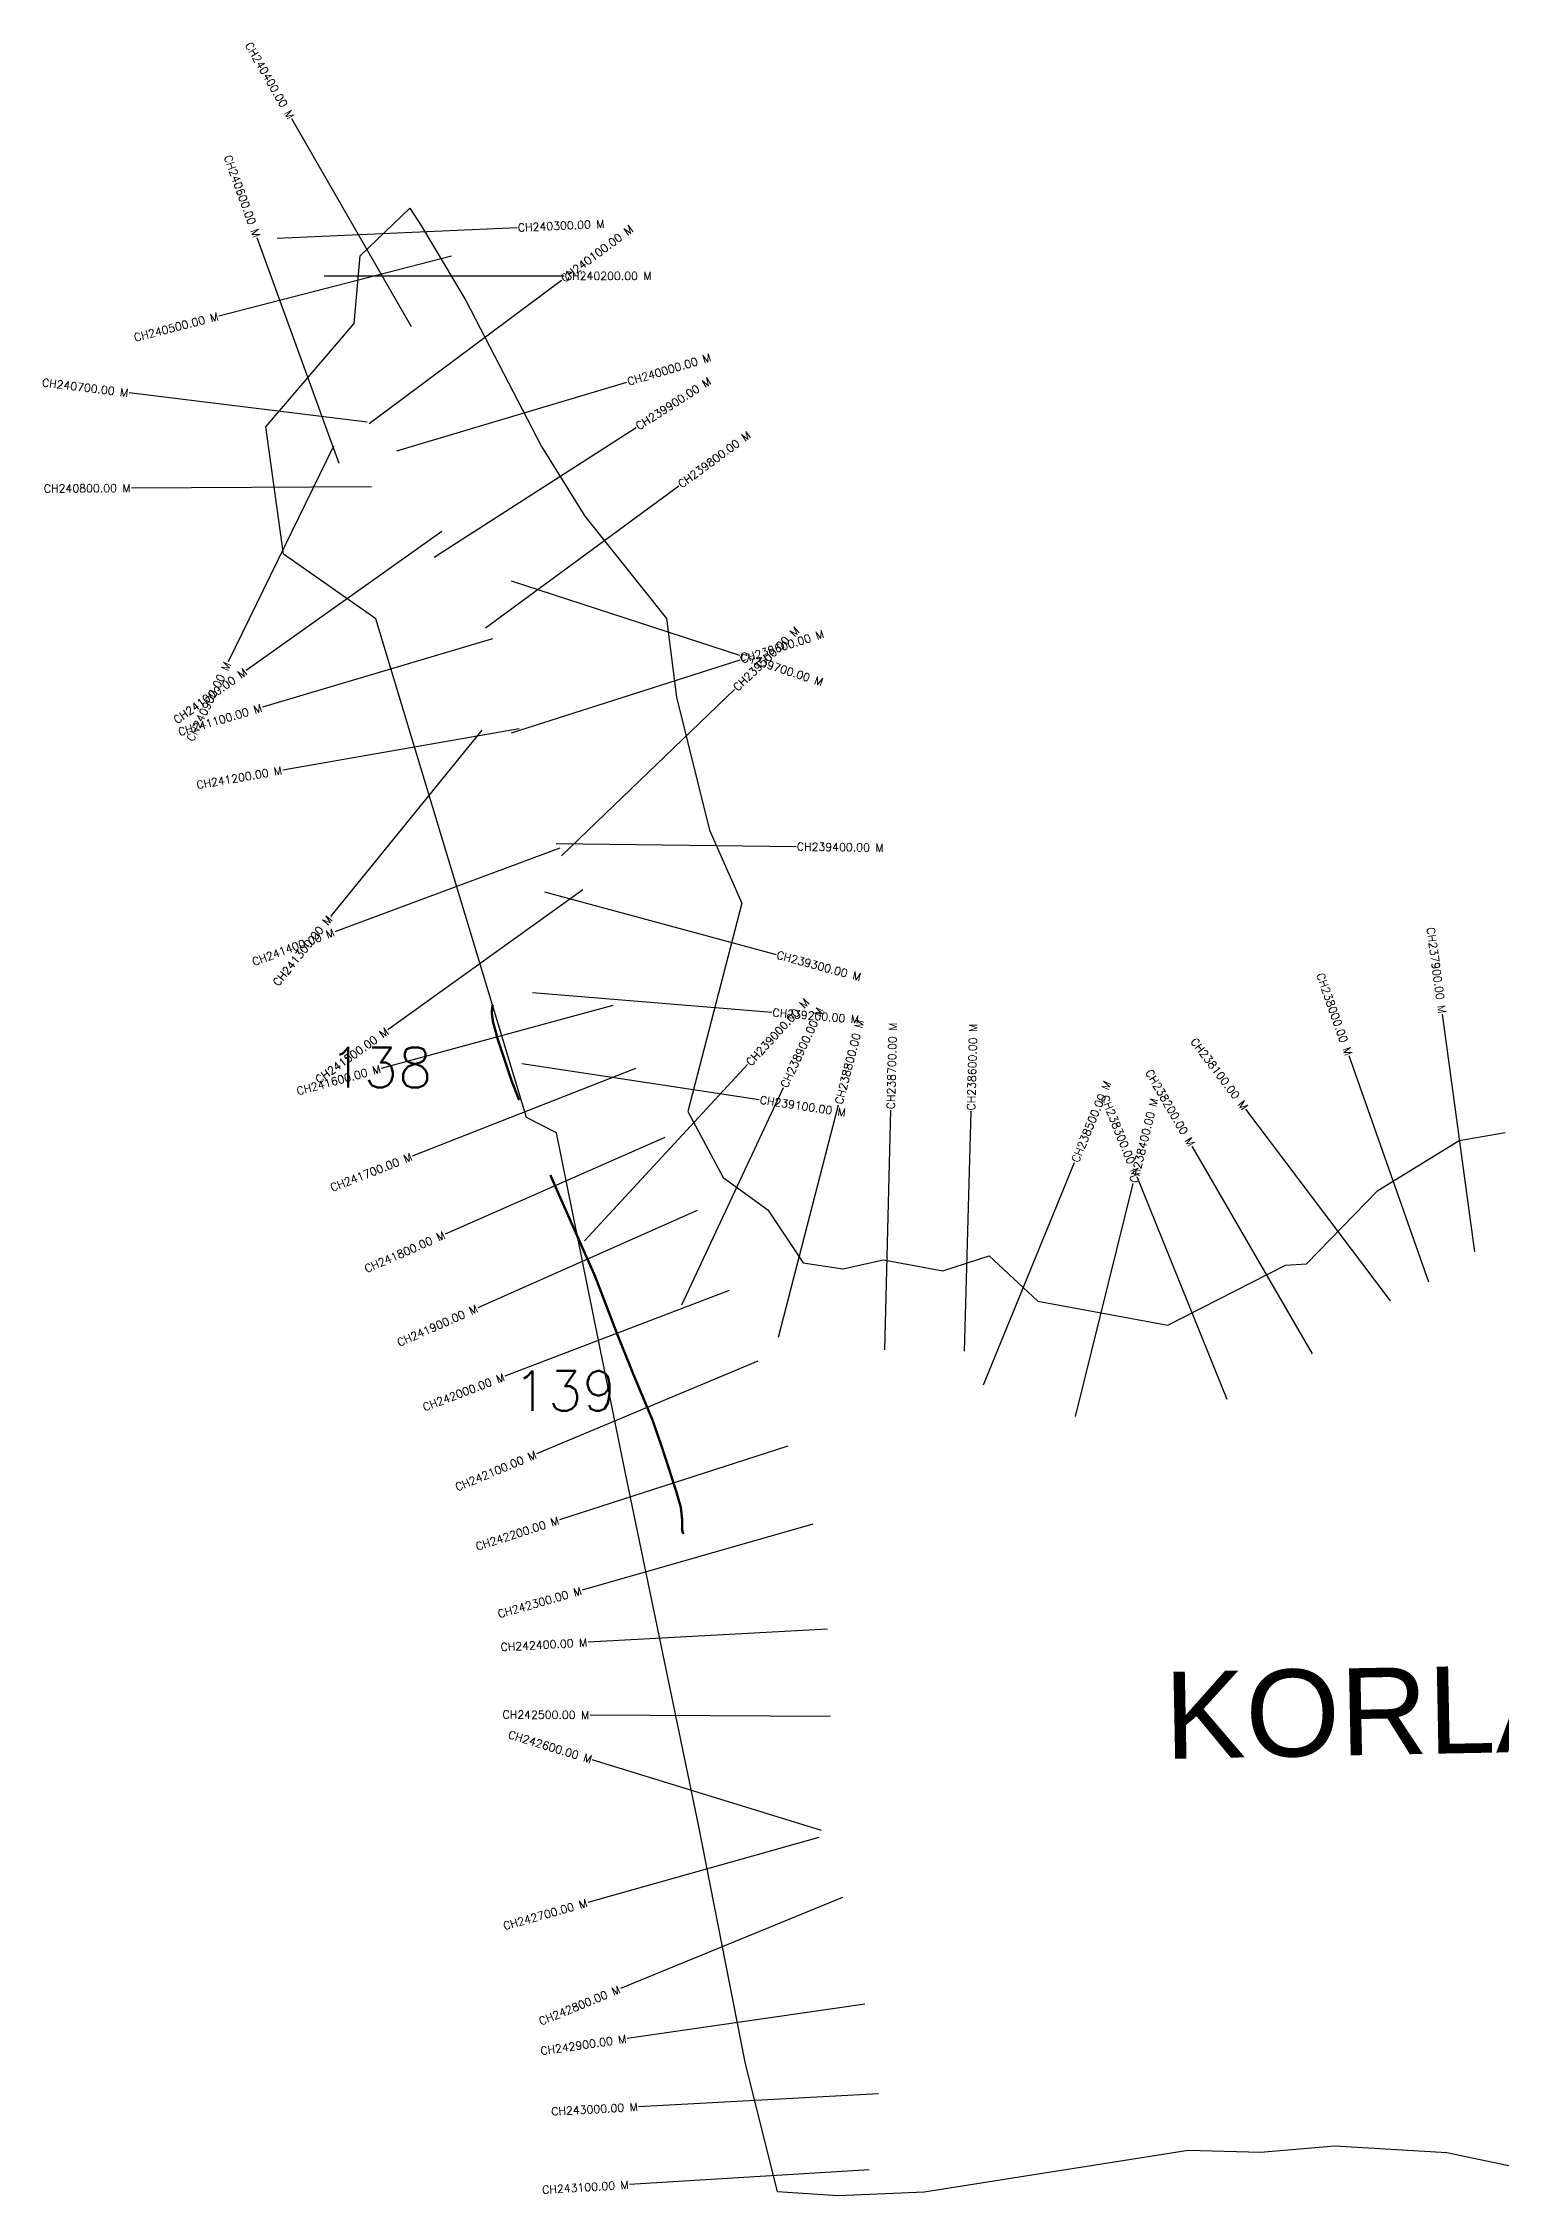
# Model space of a CAD drawing. Header units: metres. Extents: x 278633 to 282207, y 2048811 to 2051536.
# Drawn here: x 278633 to 280457, y 2048845 to 2051536 of the extents above; entities that cross this region are included whole.
import ezdxf
from ezdxf.enums import TextEntityAlignment as Align

# ---------------------------------------------------------------- set-up
doc = ezdxf.new("R2010")
doc.units = ezdxf.units.M
for name, color, linetype in [('ARTIFICIALLY PROTECTED', 4, 'Continuous'), ('CS', 134, 'Continuous'), ('CSMark', 6, 'Continuous'), ('village', 3, 'Continuous'), ('VILLAGE NAME', 250, 'Continuous')]:
    doc.layers.add(name, color=color, linetype=linetype)
doc.styles.get("Standard").update_dxf_attribs({"font": 'simplex.shx'})

msp = doc.modelspace()

# ---------------------------------------------------------------- linework, layer by layer
at = {"layer": 'ARTIFICIALLY PROTECTED', "const_width": 3, "flags": 128}
for points in [[(279195.3, 2050333.8), (279194.5, 2050330.3), (279194, 2050323.3), (279195.6, 2050312.4), (279201.4, 2050291.1), (279219.1, 2050238), (279228.2, 2050214.8)], [(279267.2, 2050121.1), (279278.7, 2050094.8), (279323.1, 2049994.6), (279351.5, 2049920.4), (279371, 2049872), (279394.8, 2049815.1), (279407.6, 2049778.1), (279424.6, 2049725.5), (279430.3, 2049705.6), (279432, 2049690), (279431.8, 2049679.7), (279432.6, 2049674.3), (279434, 2049672.7)]]:
    msp.add_lwpolyline(points, dxfattribs=at)
at = {"layer": 'CS'}
for p, q in [((279093.6, 2051181.1), (278944.1, 2051441.2)), ((279003.1, 2051010.5), (278900.9, 2051292.5)), ((278925.9, 2051292), (279225.6, 2051305.3)), ((279143.5, 2051269.6), (278853, 2051194.8)), ((278984.4, 2051244.9), (279284.4, 2051244.9)), ((279040.7, 2051060.6), (279281.2, 2051239.8)), ((279075.2, 2051026.5), (279362.7, 2051112.2)), ((279038.4, 2051062), (278740.6, 2051098.6)), ((279122, 2050893.6), (279374.5, 2051055.5)), ((278996.2, 2051032.1), (278864.5, 2050762.5)), ((279043.6, 2050981.5), (278743.6, 2050979.8)), ((279186.1, 2050804.9), (279427.7, 2050982.7)), ((279131.6, 2050925.5), (278887, 2050751.8)), ((279218.4, 2050863.7), (279503.7, 2050770.8)), ((279194.9, 2050791.2), (278907.4, 2050705.7)), ((279218.6, 2050674), (279504.6, 2050764.9)), ((279281.1, 2050519.9), (279497.3, 2050727.9)), ((279228.3, 2050678.9), (278932.7, 2050627.2)), ((279181.5, 2050677.1), (278992.4, 2050444.2)), ((279274.3, 2050535.5), (279574.3, 2050531.7)), ((279279, 2050529.6), (278997.8, 2050425.1)), ((279308, 2050477.4), (279064.1, 2050302.6)), ((279259.9, 2050475.1), (279549.5, 2050396.8)), ((279244.9, 2050349.2), (279543.9, 2050324.5)), ((279345.4, 2050333.2), (279055.9, 2050254.4)), ((280422.6, 2050025), (280382.1, 2050322.3)), ((280365.3, 2049987), (280265.6, 2050270)), ((279373.8, 2050254.4), (279094.6, 2050144.8)), ((279231.6, 2050260.5), (279528.2, 2050215.5)), ((279310, 2050038.9), (279513.7, 2050259.1)), ((279431.5, 2049958.7), (279558.5, 2050230.4)), ((279552.5, 2049918.4), (279627.2, 2050208.9)), ((279685.3, 2049902.4), (279692.7, 2050202.3)), ((279784.9, 2049900.9), (279793, 2050200.8)), ((280317.2, 2049963.9), (280136.6, 2050203.4)), ((279410.5, 2050167.8), (279135.8, 2050047.2)), ((279808.7, 2049859), (279922.4, 2050136.7)), ((280219.7, 2049897.4), (280069.6, 2050157.1)), ((279923.7, 2049819.4), (279995.8, 2050110.6)), ((280113.2, 2049840.7), (280000.7, 2050118.8)), ((279450.8, 2050076.8), (279176.5, 2049955.3)), ((279490.6, 2049976.7), (279210.4, 2049869.5)), ((279526.7, 2049888.5), (279250, 2049772.6)), ((279563.9, 2049782.3), (279278.5, 2049690)), ((279595.4, 2049684.6), (279306.9, 2049602.1)), ((279613.8, 2049553.3), (279314.3, 2049537)), ((279616.8, 2049444.3), (279316.9, 2049446.1)), ((279606.3, 2049301.8), (279319.6, 2049390.1)), ((279602.8, 2049293), (279314, 2049211.8)), ((279632.3, 2049218.2), (279354.8, 2049104.1)), ((279660.1, 2049084.6), (279363.2, 2049041.7)), ((279677.2, 2048972.6), (279377.6, 2048956.4)), ((279665.7, 2048877.7), (279366.2, 2048859.2))]:
    msp.add_line(p, q, dxfattribs=at)
at = {"layer": 'village', "color": 6}
for points in [[(280487, 2048878.2, 0), (280387.8, 2048898.7, 0), (280247.8, 2048907.2, 0), (280154.8, 2048899.3, 0), (280064.4, 2048901.8, 0), (279734.3, 2048849.7, 0), (279627.1, 2048845, 0), (279551.2, 2048850.1, 0), (279510.8, 2049012.2, 0), (279452.8, 2049306.7, 0), (279360.9, 2049749.9, 0), (279275, 2050173.9, 0), (279237.4, 2050193, 0), (279049.2, 2050816.3, 0), (278933.5, 2050897.2, 0), (278911.5, 2051056.5, 0), (279022.1, 2051185.6, 0), (279029.7, 2051269.9, 0), (279091.6, 2051329.5, 0), (279106, 2051307, 0), (279161.4, 2051214.4, 0), (279256.3, 2051031.6, 0), (279310.3, 2050944.5, 0), (279412.5, 2050816.9, 0), (279424.8, 2050718.3, 0), (279466.2, 2050552.2, 0), (279506.7, 2050461.1, 0), (279439.2, 2050200.3, 0), (279483.2, 2050118.1, 0)], [(279483.2, 2050118.1, 0), (279538.9, 2050077.5, 0), (279583.2, 2050011.4, 0), (279632.7, 2050003.7, 0), (279683.7, 2050015.3, 0), (279757.9, 2050001.3, 0), (279815.6, 2050019.9, 0), (279876.5, 2049963.4, 0), (280039.1, 2049933.5, 0), (280186.2, 2050008.6, 0), (280212.5, 2050010.2, 0), (280301.4, 2050101.8, 0), (280403, 2050164.2, 0), (280460.6, 2050174.1, 0)]]:
    msp.add_polyline3d(points, dxfattribs=at)

# ---------------------------------------------------------------- texts
at = {"char_height": 50, "attachment_point": 1}
for s, insert in [('138', (278991, 2050280.7)), ('139', (279221.3, 2049876.3))]:
    msp.add_mtext_dynamic_manual_height_columns(s, width=84.374, gutter_width=1, heights=[74.2], dxfattribs=dict(at, insert=insert))
at = {"layer": 'CSMark'}
for s, rotation, p in [('CH240400.00 M', 299.9013, (278943.6, 2051442.1)), ('CH240600.00 M', 289.9238, (278900.6, 2051293.5)), ('CH240500.00 M', 14.4282, (278852, 2051194.6)), ('CH240700.00 M', 352.9949, (278739.6, 2051098.7)), ('CH240800.00 M', 0.3195, (278742.6, 2050979.8)), ('CH241000.00 M', 35.3751, (278886.2, 2050751.3)), ('CH240900.00 M', 63.9737, (278864.1, 2050761.6)), ('CH241100.00 M', 16.569, (278906.4, 2050705.4)), ('CH241200.00 M', 9.9162, (278931.8, 2050627.1)), ('CH241400.00 M', 20.3732, (278996.8, 2050424.8)), ('CH241300.00 M', 50.9184, (278991.7, 2050443.4)), ('CH237900.00 M', 277.7497, (280382, 2050323.3)), ('CH238000.00 M', 289.3975, (280265.3, 2050270.9)), ('CH241500.00 M', 35.6319, (279063.3, 2050302)), ('CH238100.00 M', 307.0178, (280136, 2050204.2)), ('CH241600.00 M', 15.2281, (279055, 2050254.1)), ('CH238200.00 M', 300.0155, (280069.1, 2050158)), ('CH238300.00 M', 292.0262, (280000.3, 2050119.7)), ('CH241700.00 M', 21.4299, (279093.7, 2050144.4)), ('CH241800.00 M', 23.703, (279134.9, 2050046.8)), ('CH241900.00 M', 23.8888, (279175.6, 2049954.9)), ('CH242000.00 M', 20.9468, (279209.5, 2049869.1)), ('CH242100.00 M', 22.7301, (279249.1, 2049772.2)), ('CH242200.00 M', 17.9183, (279277.5, 2049689.7)), ('CH242300.00 M', 15.953, (279306, 2049601.8)), ('CH242400.00 M', 3.1221, (279313.3, 2049536.9)), ('CH242500.00 M', 359.6499, (279315.9, 2049446.1)), ('CH242600.00 M', 342.8874, (279318.7, 2049390.4)), ('CH242700.00 M', 15.7211, (279313, 2049211.5)), ('CH242800.00 M', 22.3383, (279353.9, 2049103.8)), ('CH242900.00 M', 8.225, (279362.2, 2049041.6)), ('CH243000.00 M', 3.0875, (279376.6, 2048956.4)), ('CH243100.00 M', 3.5274, (279365.2, 2048859.2))]:
    msp.add_text(s, height=10, rotation=rotation, dxfattribs=at).set_placement(p, align=Align.MIDDLE_RIGHT)
for s, rotation, p in [('CH240300.00 M', 2.5268, (279226.6, 2051305.3)), ('CH240100.00 M', 36.6879, (279282, 2051240.4)), ('CH240000.00 M', 16.5907, (279363.7, 2051112.5)), ('CH239900.00 M', 32.6628, (279375.4, 2051056.1)), ('CH239800.00 M', 36.3524, (279428.5, 2050983.3)), ('CH239500.00 M', 43.8966, (279498, 2050728.6)), ('CH239600.00 M', 17.6296, (279505.5, 2050765.2)), ('CH239700.00 M', 341.9584, (279504.6, 2050770.5)), ('CH239400.00 M', 359.265, (279575.3, 2050531.6)), ('CH239300.00 M', 344.8693, (279550.5, 2050396.6)), ('CH239000.00 M', 47.2335, (279514.4, 2050259.9)), ('CH239200.00 M', 355.282, (279544.9, 2050324.4)), ('CH238900.00 M', 64.9485, (279558.9, 2050231.3)), ('CH238800.00 M', 75.5861, (279627.5, 2050209.9)), ('CH238700.00 M', 88.5923, (279692.7, 2050203.3)), ('CH238600.00 M', 88.4641, (279793, 2050201.8)), ('CH238500.00 M', 67.7265, (279922.8, 2050137.6)), ('CH239100.00 M', 351.3805, (279529.2, 2050215.3)), ('CH238400.00 M', 76.0897, (279996, 2050111.5))]:
    msp.add_text(s, height=10, rotation=rotation, dxfattribs=at).set_placement(p, align=Align.MIDDLE_LEFT)
msp.add_text('CH240200.00 M', height=10, dxfattribs=at).set_placement((279285.4, 2051244.9), align=Align.MIDDLE_LEFT)
at = {"layer": 'VILLAGE NAME', "insert": (280033.6, 2049500), "char_height": 108.748, "attachment_point": 1, "rotation": 1.1028}
msp.add_mtext_dynamic_manual_height_columns('{\\fArial|b0|i0|c0|p34;KORLAI}', width=726.929, gutter_width=543.7, heights=[0], dxfattribs=at)

doc.saveas('drawing.dxf')
